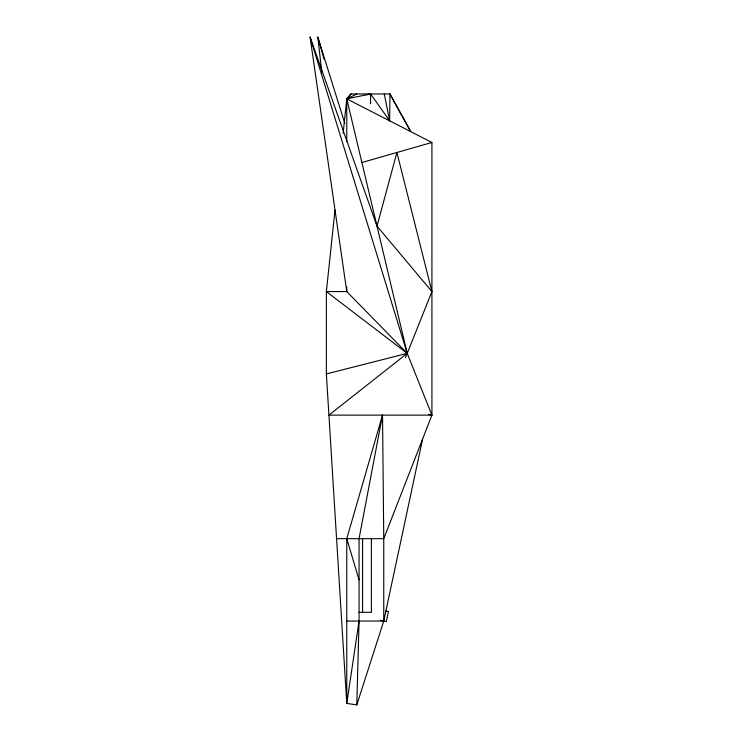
<?xml version="1.0" encoding="UTF-8"?>
<svg xmlns="http://www.w3.org/2000/svg" width="742" height="742" viewBox="0 0 742 742"><rect width="100%" height="100%" fill="white"/><g stroke="black" fill="none" stroke-linecap="round" stroke-linejoin="round"><path stroke-width="1.11" d="M346.774 141.574L346.774 98.871L370.573 93.965L389.643 120.825L389.958 93.965L350.697 93.965L346.774 98.871L343.129 133.291M356.791 704.9L359.054 621.045L359.054 538.683L382.52 415.13L383.753 538.683L383.753 621.045L356.791 704.9L346.774 703.407L326.369 373.949L326.369 291.587L334.994 210.144M359.054 621.045L346.774 703.407L346.774 538.683L382.52 415.13M422.634 438.958L383.753 621.045L346.774 621.045M431.918 291.587L377.001 226.115L396.905 152.481L431.918 291.587L405.522 357.625M351.179 93.965L346.774 98.871L431.918 142.473L431.918 415.13L383.753 538.683L336.571 538.683M348.712 97.888L346.774 98.871L407.219 353.359L328.919 415.13L431.918 415.13L407.219 353.359L310.082 37.1L346.774 291.587L407.219 353.359L326.369 373.949M346.774 98.871L356.865 93.965M361.892 162.498L431.918 142.473M366.919 94.661L370.277 93.965M359.054 612.317L371.399 612.317L371.399 538.683M385.905 610.963L388.456 611.501L386.304 621.592L380.312 620.238M428.486 414.333L431.918 415.13M407.219 353.359L326.369 291.587L346.774 291.587L346.774 286.978M389.856 93.965L410.78 131.649L389.958 93.965M310.082 37.1L377.001 226.115M321.88 72.799L317.817 37.1L344.807 123.32M346.774 538.683L359.054 579.864M317.817 37.1L324.115 59.369M384.282 93.965L389.643 120.825M370.573 93.965L370.573 103.778M362.588 538.683L362.588 612.317"/></g></svg>
